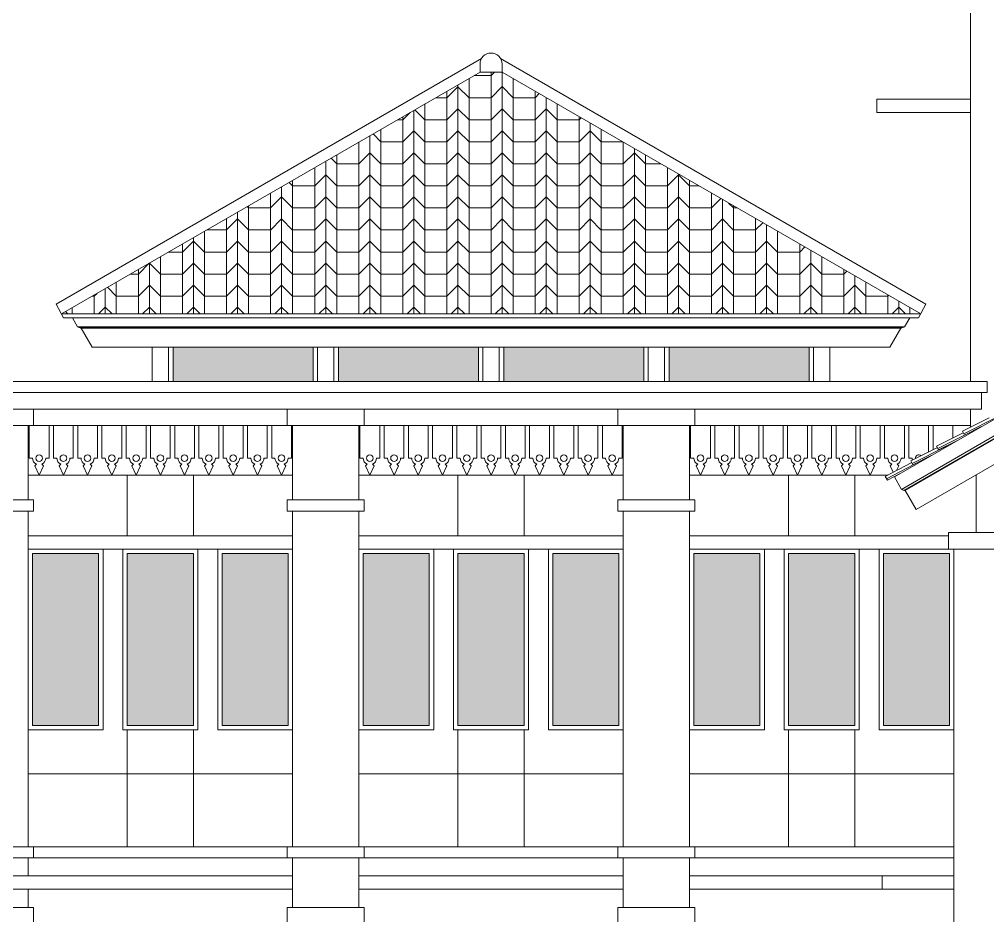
# Model space of a CAD drawing. Header units: millimetres. Extents: x -11 to 1625, y -267 to 180.
# Drawn here: x 1255.66 to 1264.44, y 128.29 to 136.42 of the extents above; entities that cross this region are included whole.
import ezdxf

# ---------------------------------------------------------------- set-up
doc = ezdxf.new("R2010")
doc.units = ezdxf.units.MM
for name, color, linetype, lineweight in [('ars', 11, 'Continuous', 5), ('GEN', 11, 'Continuous', 5), ('kap', 71, 'Continuous', 15), ('kus', 63, 'Continuous', 15), ('lan', 7, 'Continuous', 15), ('sol kaca', 9, 'Continuous', 0), ('tem', 5, 'Continuous', 20)]:
    doc.layers.add(name, color=color, linetype=linetype, lineweight=lineweight)

msp = doc.modelspace()

# ---------------------------------------------------------------- hatches: boundary and pattern name
at = {"layer": 'ars'}
h = msp.add_hatch(dxfattribs=at)
h.set_pattern_fill('PLENTONG', color=256, scale=0.1)
h.set_pattern_definition([(90, (1254.3393, 68.71013), (-0.4, 2e-17), []), (90, (1254.4393, 68.71013), (-0.4, 2e-17), []), (90, (1254.5393, 68.71013), (-0.4, 2e-17), []), (45, (1254.33931, 68.71013), (1e-17, 0.2), [0.1414214, -0.4242641]), (135, (1254.53931, 68.71013), (-1e-17, -0.2), [0.1414214, -0.4242641]), (0, (1254.5393, 68.71013), (0, 0.2), [0.2, -0.2])])
h.paths.add_polyline_path([(1260.0393095, 135.9417442), (1259.8393095, 135.9417442), (1256.0414, 133.7490202), (1263.837219, 133.7490202)])
at = {"layer": 'sol kaca'}
h = msp.add_hatch(color=256, dxfattribs=at)
h.dxf.hatch_style = 1
h.paths.add_polyline_path([(1257.0543095, 133.4476892), (1257.0543095, 133.1365705), (1258.3243095, 133.1365705), (1258.3243095, 133.4476892)])
h.paths.add_polyline_path([(1259.8243095, 133.1365705), (1259.8243095, 133.4476892), (1258.5543095, 133.4476892), (1258.5543095, 133.1365705)])
h.paths.add_polyline_path([(1261.3243095, 133.1365705), (1261.3243095, 133.4476892), (1260.0543095, 133.4476892), (1260.0543095, 133.1365705)])
h.paths.add_polyline_path([(1262.8243095, 133.1365705), (1262.8243095, 133.4476892), (1261.5543095, 133.4476892), (1261.5543095, 133.1365705)])
h = msp.add_hatch(color=256, dxfattribs=at)
h.dxf.hatch_style = 1
h.paths.add_polyline_path([(1256.3793095, 130.0165705), (1256.3793095, 131.5765705), (1255.7793095, 131.5765705), (1255.7793095, 130.0165705)])
h = msp.add_hatch(color=256, dxfattribs=at)
h.dxf.hatch_style = 1
h.paths.add_polyline_path([(1257.2393095, 130.0165705), (1257.2393095, 131.5765705), (1256.6393095, 131.5765705), (1256.6393095, 130.0165705)])
h = msp.add_hatch(color=256, dxfattribs=at)
h.dxf.hatch_style = 1
h.paths.add_polyline_path([(1258.0993095, 130.0165705), (1258.0993095, 131.5765705), (1257.4993095, 131.5765705), (1257.4993095, 130.0165705)])
h = msp.add_hatch(color=256, dxfattribs=at)
h.dxf.hatch_style = 1
h.paths.add_polyline_path([(1259.3793095, 130.0165705), (1259.3793095, 131.5765705), (1258.7793095, 131.5765705), (1258.7793095, 130.0165705)])
h = msp.add_hatch(color=256, dxfattribs=at)
h.dxf.hatch_style = 1
h.paths.add_polyline_path([(1260.2393095, 130.0165705), (1260.2393095, 131.5765705), (1259.6393095, 131.5765705), (1259.6393095, 130.0165705)])
h = msp.add_hatch(color=256, dxfattribs=at)
h.dxf.hatch_style = 1
h.paths.add_polyline_path([(1261.0993095, 130.0165705), (1261.0993095, 131.5765705), (1260.4993095, 131.5765705), (1260.4993095, 130.0165705)])
h = msp.add_hatch(color=256, dxfattribs=at)
h.dxf.hatch_style = 1
h.paths.add_polyline_path([(1262.3793095, 130.0165705), (1262.3793095, 131.5765705), (1261.7793095, 131.5765705), (1261.7793095, 130.0165705)])
h = msp.add_hatch(color=256, dxfattribs=at)
h.dxf.hatch_style = 1
h.paths.add_polyline_path([(1263.2393095, 130.0165705), (1263.2393095, 131.5765705), (1262.6393095, 131.5765705), (1262.6393095, 130.0165705)])
h = msp.add_hatch(color=256, dxfattribs=at)
h.dxf.hatch_style = 1
h.paths.add_polyline_path([(1264.0993095, 130.0165705), (1264.0993095, 131.5765705), (1263.4993095, 131.5765705), (1263.4993095, 130.0165705)])

# ---------------------------------------------------------------- linework, layer by layer
at = {"layer": 'ars'}
for p, q in [((1266.4393095, 133.7375702), (1263.6889172, 132.1496304)), ((1266.4393095, 133.7317966), (1263.6957473, 132.1478003)), ((1256.2139898, 133.6226026), (1263.6646292, 133.6226026)), ((1256.2211341, 133.6202244), (1263.6574849, 133.6202244)), ((1255.7393095, 132.2865705), (1258.1393095, 132.2865705)), ((1256.6393095, 131.7365705), (1256.6393095, 132.2865705)), ((1257.2393095, 131.7365705), (1257.2393095, 132.2865705)), ((1258.7393095, 132.2865705), (1261.1393095, 132.2865705)), ((1259.6393095, 131.7365705), (1259.6393095, 132.2865705)), ((1260.2393095, 131.7365705), (1260.2393095, 132.2865705)), ((1261.7393095, 132.2865705), (1263.5368461, 132.2865705)), ((1262.6393095, 131.7365705), (1262.6393095, 132.2865705)), ((1263.2393095, 131.7365705), (1263.2393095, 132.2865705)), ((1256.6393095, 128.9165705), (1256.6393095, 129.9765705)), ((1257.2393095, 128.9165705), (1257.2393095, 129.9765705)), ((1259.6393095, 128.9165705), (1259.6393095, 129.9765705)), ((1260.2393095, 128.9165705), (1260.2393095, 129.9765705)), ((1262.6393095, 128.9165705), (1262.6393095, 129.9765705)), ((1263.2393095, 128.9165705), (1263.2393095, 129.9765705)), ((1255.7393095, 129.5765705), (1258.1393095, 129.5765705)), ((1258.7393095, 129.5765705), (1261.1393095, 129.5765705)), ((1261.7393095, 129.5765705), (1264.1393095, 129.5765705)), ((1264.1393095, 128.9165705), (1255.0893095, 128.9165705)), ((1255.7893095, 128.9165705), (1255.7893095, 128.8165705)), ((1258.0893095, 128.9165705), (1258.0893095, 128.8165705)), ((1258.7893095, 128.9165705), (1258.7893095, 128.8165705)), ((1261.0893095, 128.9165705), (1261.0893095, 128.8165705)), ((1261.7893095, 128.9165705), (1261.7893095, 128.8165705)), ((1264.1393095, 128.8165705), (1255.0893095, 128.8165705))]:
    msp.add_line(p, q, dxfattribs=at)
for points in [[(1255.9293095, 132.7365705), (1255.9293095, 132.4415705), (1255.8993095, 132.4415705, -0.296108235), (1255.8637349, 132.3867672), (1255.8787001, 132.3715705), (1255.8393095, 132.2865705), (1255.7999189, 132.3715705), (1255.8148841, 132.3867672, -0.296108235), (1255.7793095, 132.4415705), (1255.7493095, 132.4415705), (1255.7493095, 132.7365705)], [(1256.1493095, 132.7365705), (1256.1493095, 132.4415705), (1256.1193095, 132.4415705, -0.296108235), (1256.0837349, 132.3867672), (1256.0987001, 132.3715705), (1256.0593095, 132.2865705), (1256.0199189, 132.3715705), (1256.0348841, 132.3867672, -0.296108235), (1255.9993095, 132.4415705), (1255.9693095, 132.4415705), (1255.9693095, 132.7365705)], [(1256.3693095, 132.7365705), (1256.3693095, 132.4415705), (1256.3393095, 132.4415705, -0.296108235), (1256.3037349, 132.3867672), (1256.3187001, 132.3715705), (1256.2793095, 132.2865705), (1256.2399189, 132.3715705), (1256.2548841, 132.3867672, -0.296108235), (1256.2193095, 132.4415705), (1256.1893095, 132.4415705), (1256.1893095, 132.7365705)], [(1256.5893095, 132.7365705), (1256.5893095, 132.4415705), (1256.5593095, 132.4415705, -0.296108235), (1256.5237349, 132.3867672), (1256.5387001, 132.3715705), (1256.4993095, 132.2865705), (1256.4599189, 132.3715705), (1256.4748841, 132.3867672, -0.296108235), (1256.4393095, 132.4415705), (1256.4093095, 132.4415705), (1256.4093095, 132.7365705)], [(1256.8093095, 132.7365705), (1256.8093095, 132.4415705), (1256.7793095, 132.4415705, -0.296108235), (1256.7437349, 132.3867672), (1256.7587001, 132.3715705), (1256.7193095, 132.2865705), (1256.6799189, 132.3715705), (1256.6948841, 132.3867672, -0.296108235), (1256.6593095, 132.4415705), (1256.6293095, 132.4415705), (1256.6293095, 132.7365705)], [(1257.0293095, 132.7365705), (1257.0293095, 132.4415705), (1256.9993095, 132.4415705, -0.296108235), (1256.9637349, 132.3867672), (1256.9787001, 132.3715705), (1256.9393095, 132.2865705), (1256.8999189, 132.3715705), (1256.9148841, 132.3867672, -0.296108235), (1256.8793095, 132.4415705), (1256.8493095, 132.4415705), (1256.8493095, 132.7365705)], [(1257.2493095, 132.7365705), (1257.2493095, 132.4415705), (1257.2193095, 132.4415705, -0.296108235), (1257.1837349, 132.3867672), (1257.1987001, 132.3715705), (1257.1593095, 132.2865705), (1257.1199189, 132.3715705), (1257.1348841, 132.3867672, -0.296108235), (1257.0993095, 132.4415705), (1257.0693095, 132.4415705), (1257.0693095, 132.7365705)], [(1257.4693095, 132.7365705), (1257.4693095, 132.4415705), (1257.4393095, 132.4415705, -0.296108235), (1257.4037349, 132.3867672), (1257.4187001, 132.3715705), (1257.3793095, 132.2865705), (1257.3399189, 132.3715705), (1257.3548841, 132.3867672, -0.296108235), (1257.3193095, 132.4415705), (1257.2893095, 132.4415705), (1257.2893095, 132.7365705)], [(1257.6893095, 132.7365705), (1257.6893095, 132.4415705), (1257.6593095, 132.4415705, -0.296108235), (1257.6237349, 132.3867672), (1257.6387001, 132.3715705), (1257.5993095, 132.2865705), (1257.5599189, 132.3715705), (1257.5748841, 132.3867672, -0.296108235), (1257.5393095, 132.4415705), (1257.5093095, 132.4415705), (1257.5093095, 132.7365705)], [(1257.9093095, 132.7365705), (1257.9093095, 132.4415705), (1257.8793095, 132.4415705, -0.296108235), (1257.8437349, 132.3867672), (1257.8587001, 132.3715705), (1257.8193095, 132.2865705), (1257.7799189, 132.3715705), (1257.7948841, 132.3867672, -0.296108235), (1257.7593095, 132.4415705), (1257.7293095, 132.4415705), (1257.7293095, 132.7365705)], [(1258.1293095, 132.7365705), (1258.1293095, 132.4415705), (1258.0993095, 132.4415705, -0.296108235), (1258.0637349, 132.3867672), (1258.0787001, 132.3715705), (1258.0393095, 132.2865705), (1257.9999189, 132.3715705), (1258.0148841, 132.3867672, -0.296108235), (1257.9793095, 132.4415705), (1257.9493095, 132.4415705), (1257.9493095, 132.7365705)], [(1258.9293095, 132.7365705), (1258.9293095, 132.4415705), (1258.8993095, 132.4415705, -0.296108235), (1258.8637349, 132.3867672), (1258.8787001, 132.3715705), (1258.8393095, 132.2865705), (1258.7999189, 132.3715705), (1258.8148841, 132.3867672, -0.296108235), (1258.7793095, 132.4415705), (1258.7493095, 132.4415705), (1258.7493095, 132.7365705)], [(1259.1493095, 132.7365705), (1259.1493095, 132.4415705), (1259.1193095, 132.4415705, -0.296108235), (1259.0837349, 132.3867672), (1259.0987001, 132.3715705), (1259.0593095, 132.2865705), (1259.0199189, 132.3715705), (1259.0348841, 132.3867672, -0.296108235), (1258.9993095, 132.4415705), (1258.9693095, 132.4415705), (1258.9693095, 132.7365705)], [(1259.3693095, 132.7365705), (1259.3693095, 132.4415705), (1259.3393095, 132.4415705, -0.296108235), (1259.3037349, 132.3867672), (1259.3187001, 132.3715705), (1259.2793095, 132.2865705), (1259.2399189, 132.3715705), (1259.2548841, 132.3867672, -0.296108235), (1259.2193095, 132.4415705), (1259.1893095, 132.4415705), (1259.1893095, 132.7365705)], [(1259.5893095, 132.7365705), (1259.5893095, 132.4415705), (1259.5593095, 132.4415705, -0.296108235), (1259.5237349, 132.3867672), (1259.5387001, 132.3715705), (1259.4993095, 132.2865705), (1259.4599189, 132.3715705), (1259.4748841, 132.3867672, -0.296108235), (1259.4393095, 132.4415705), (1259.4093095, 132.4415705), (1259.4093095, 132.7365705)], [(1259.8093095, 132.7365705), (1259.8093095, 132.4415705), (1259.7793095, 132.4415705, -0.296108235), (1259.7437349, 132.3867672), (1259.7587001, 132.3715705), (1259.7193095, 132.2865705), (1259.6799189, 132.3715705), (1259.6948841, 132.3867672, -0.296108235), (1259.6593095, 132.4415705), (1259.6293095, 132.4415705), (1259.6293095, 132.7365705)], [(1260.0293095, 132.7365705), (1260.0293095, 132.4415705), (1259.9993095, 132.4415705, -0.296108235), (1259.9637349, 132.3867672), (1259.9787001, 132.3715705), (1259.9393095, 132.2865705), (1259.8999189, 132.3715705), (1259.9148841, 132.3867672, -0.296108235), (1259.8793095, 132.4415705), (1259.8493095, 132.4415705), (1259.8493095, 132.7365705)], [(1260.2493095, 132.7365705), (1260.2493095, 132.4415705), (1260.2193095, 132.4415705, -0.296108235), (1260.1837349, 132.3867672), (1260.1987001, 132.3715705), (1260.1593095, 132.2865705), (1260.1199189, 132.3715705), (1260.1348841, 132.3867672, -0.296108235), (1260.0993095, 132.4415705), (1260.0693095, 132.4415705), (1260.0693095, 132.7365705)], [(1260.4693095, 132.7365705), (1260.4693095, 132.4415705), (1260.4393095, 132.4415705, -0.296108235), (1260.4037349, 132.3867672), (1260.4187001, 132.3715705), (1260.3793095, 132.2865705), (1260.3399189, 132.3715705), (1260.3548841, 132.3867672, -0.296108235), (1260.3193095, 132.4415705), (1260.2893095, 132.4415705), (1260.2893095, 132.7365705)], [(1260.6893095, 132.7365705), (1260.6893095, 132.4415705), (1260.6593095, 132.4415705, -0.296108235), (1260.6237349, 132.3867672), (1260.6387001, 132.3715705), (1260.5993095, 132.2865705), (1260.5599189, 132.3715705), (1260.5748841, 132.3867672, -0.296108235), (1260.5393095, 132.4415705), (1260.5093095, 132.4415705), (1260.5093095, 132.7365705)], [(1260.9093095, 132.7365705), (1260.9093095, 132.4415705), (1260.8793095, 132.4415705, -0.296108235), (1260.8437349, 132.3867672), (1260.8587001, 132.3715705), (1260.8193095, 132.2865705), (1260.7799189, 132.3715705), (1260.7948841, 132.3867672, -0.296108235), (1260.7593095, 132.4415705), (1260.7293095, 132.4415705), (1260.7293095, 132.7365705)], [(1261.1293095, 132.7365705), (1261.1293095, 132.4415705), (1261.0993095, 132.4415705, -0.296108235), (1261.0637349, 132.3867672), (1261.0787001, 132.3715705), (1261.0393095, 132.2865705), (1260.9999189, 132.3715705), (1261.0148841, 132.3867672, -0.296108235), (1260.9793095, 132.4415705), (1260.9493095, 132.4415705), (1260.9493095, 132.7365705)], [(1261.9293095, 132.7365705), (1261.9293095, 132.4415705), (1261.8993095, 132.4415705, -0.296108235), (1261.8637349, 132.3867672), (1261.8787001, 132.3715705), (1261.8393095, 132.2865705), (1261.7999189, 132.3715705), (1261.8148841, 132.3867672, -0.296108235), (1261.7793095, 132.4415705), (1261.7493095, 132.4415705), (1261.7493095, 132.7365705)], [(1262.1493095, 132.7365705), (1262.1493095, 132.4415705), (1262.1193095, 132.4415705, -0.296108235), (1262.0837349, 132.3867672), (1262.0987001, 132.3715705), (1262.0593095, 132.2865705), (1262.0199189, 132.3715705), (1262.0348841, 132.3867672, -0.296108235), (1261.9993095, 132.4415705), (1261.9693095, 132.4415705), (1261.9693095, 132.7365705)], [(1262.3693095, 132.7365705), (1262.3693095, 132.4415705), (1262.3393095, 132.4415705, -0.296108235), (1262.3037349, 132.3867672), (1262.3187001, 132.3715705), (1262.2793095, 132.2865705), (1262.2399189, 132.3715705), (1262.2548841, 132.3867672, -0.296108235), (1262.2193095, 132.4415705), (1262.1893095, 132.4415705), (1262.1893095, 132.7365705)], [(1262.5893095, 132.7365705), (1262.5893095, 132.4415705), (1262.5593095, 132.4415705, -0.296108235), (1262.5237349, 132.3867672), (1262.5387001, 132.3715705), (1262.4993095, 132.2865705), (1262.4599189, 132.3715705), (1262.4748841, 132.3867672, -0.296108235), (1262.4393095, 132.4415705), (1262.4093095, 132.4415705), (1262.4093095, 132.7365705)], [(1262.8093095, 132.7365705), (1262.8093095, 132.4415705), (1262.7793095, 132.4415705, -0.296108235), (1262.7437349, 132.3867672), (1262.7587001, 132.3715705), (1262.7193095, 132.2865705), (1262.6799189, 132.3715705), (1262.6948841, 132.3867672, -0.296108235), (1262.6593095, 132.4415705), (1262.6293095, 132.4415705), (1262.6293095, 132.7365705)], [(1263.0293095, 132.7365705), (1263.0293095, 132.4415705), (1262.9993095, 132.4415705, -0.296108235), (1262.9637349, 132.3867672), (1262.9787001, 132.3715705), (1262.9393095, 132.2865705), (1262.8999189, 132.3715705), (1262.9148841, 132.3867672, -0.296108235), (1262.8793095, 132.4415705), (1262.8493095, 132.4415705), (1262.8493095, 132.7365705)], [(1263.2493095, 132.7365705), (1263.2493095, 132.4415705), (1263.2193095, 132.4415705, -0.296108235), (1263.1837349, 132.3867672), (1263.1987001, 132.3715705), (1263.1593095, 132.2865705), (1263.1199189, 132.3715705), (1263.1348841, 132.3867672, -0.296108235), (1263.0993095, 132.4415705), (1263.0693095, 132.4415705), (1263.0693095, 132.7365705)], [(1263.4693095, 132.7365705), (1263.4693095, 132.4415705), (1263.4393095, 132.4415705, -0.296108235), (1263.4037349, 132.3867672), (1263.4187001, 132.3715705), (1263.3793095, 132.2865705), (1263.3399189, 132.3715705), (1263.3548841, 132.3867672, -0.296108235), (1263.3193095, 132.4415705), (1263.2893095, 132.4415705), (1263.2893095, 132.7365705)], [(1263.5871687, 132.3127688), (1263.5599189, 132.3715705), (1263.5748841, 132.3867672, -0.296108235), (1263.5393095, 132.4415705), (1263.5093095, 132.4415705), (1263.5093095, 132.7365705)], [(1263.6893095, 132.7365705), (1263.6893095, 132.4415705), (1263.6593095, 132.4415705, -0.296108235), (1263.6237349, 132.3867672), (1263.6387001, 132.3715705), (1263.6191711, 132.3294294)], [(1263.7622585, 132.4229913, -0.078869943), (1263.7593095, 132.4415705), (1263.7293095, 132.4415705), (1263.7293095, 132.7365705)]]:
    msp.add_lwpolyline(points, format="xyb", dxfattribs=at)
for points in [[(1257.0993095, 132.4415705), (1257.0693095, 132.4415705), (1257.0693095, 132.7365705)], [(1257.2493095, 132.7365705), (1257.2493095, 132.4415705), (1257.2193095, 132.4415705)], [(1257.4693095, 132.7365705), (1257.4693095, 132.4415705), (1257.4393095, 132.4415705)], [(1257.6893095, 132.7365705), (1257.6893095, 132.4415705), (1257.6593095, 132.4415705)], [(1257.9093095, 132.7365705), (1257.9093095, 132.4415705), (1257.8793095, 132.4415705)], [(1260.0993095, 132.4415705), (1260.0693095, 132.4415705), (1260.0693095, 132.7365705)], [(1260.2493095, 132.7365705), (1260.2493095, 132.4415705), (1260.2193095, 132.4415705)], [(1260.4693095, 132.7365705), (1260.4693095, 132.4415705), (1260.4393095, 132.4415705)], [(1260.6893095, 132.7365705), (1260.6893095, 132.4415705), (1260.6593095, 132.4415705)], [(1260.9093095, 132.7365705), (1260.9093095, 132.4415705), (1260.8793095, 132.4415705)], [(1261.1293095, 132.7365705), (1261.1293095, 132.4415705), (1261.0993095, 132.4415705)], [(1263.9093095, 132.7365705), (1263.9093095, 132.4965998)], [(1263.9493095, 132.5166224), (1263.9493095, 132.7365705)], [(1264.1293095, 132.7365705), (1264.1293095, 132.6245285)], [(1263.0993095, 132.4415705), (1263.0693095, 132.4415705), (1263.0693095, 132.6365705)], [(1263.2493095, 132.6365705), (1263.2493095, 132.4415705), (1263.2193095, 132.4415705)], [(1263.4693095, 132.6365705), (1263.4693095, 132.4415705), (1263.4393095, 132.4415705)], [(1263.6893095, 132.6365705), (1263.6893095, 132.4415705), (1263.6593095, 132.4415705)], [(1257.1837349, 132.3867672), (1257.1987001, 132.3715705)], [(1257.2493095, 132.4415705), (1257.2193095, 132.4415705)], [(1257.4037349, 132.3867672), (1257.4187001, 132.3715705)], [(1257.4693095, 132.4415705), (1257.4393095, 132.4415705)], [(1257.6237349, 132.3867672), (1257.6387001, 132.3715705)], [(1257.6893095, 132.4415705), (1257.6593095, 132.4415705)], [(1257.8437349, 132.3867672), (1257.8587001, 132.3715705)], [(1257.9093095, 132.4415705), (1257.8793095, 132.4415705)], [(1260.1837349, 132.3867672), (1260.1987001, 132.3715705)], [(1260.2493095, 132.4415705), (1260.2193095, 132.4415705)], [(1260.4037349, 132.3867672), (1260.4187001, 132.3715705)], [(1260.4693095, 132.4415705), (1260.4393095, 132.4415705)], [(1260.6237349, 132.3867672), (1260.6387001, 132.3715705)], [(1260.6893095, 132.4415705), (1260.6593095, 132.4415705)], [(1260.8437349, 132.3867672), (1260.8587001, 132.3715705)], [(1260.9093095, 132.4415705), (1260.8793095, 132.4415705)], [(1261.0637349, 132.3867672), (1261.0787001, 132.3715705)], [(1261.1293095, 132.4415705), (1261.0993095, 132.4415705)], [(1263.1837349, 132.3867672), (1263.1987001, 132.3715705)], [(1263.2493095, 132.4415705), (1263.2193095, 132.4415705)], [(1263.4037349, 132.3867672), (1263.4187001, 132.3715705)], [(1263.4693095, 132.4415705), (1263.4393095, 132.4415705)], [(1263.6237349, 132.3867672), (1263.6387001, 132.3715705)], [(1263.6893095, 132.4415705), (1263.6593095, 132.4415705)], [(1260.1199189, 132.3715705), (1260.1593095, 132.2865705)], [(1260.1987001, 132.3715705), (1260.1593095, 132.2865705)], [(1260.3399189, 132.3715705), (1260.3793095, 132.2865705)], [(1260.4187001, 132.3715705), (1260.3793095, 132.2865705)], [(1260.5599189, 132.3715705), (1260.5993095, 132.2865705)], [(1260.6387001, 132.3715705), (1260.5993095, 132.2865705)], [(1260.7799189, 132.3715705), (1260.8193095, 132.2865705)], [(1260.8587001, 132.3715705), (1260.8193095, 132.2865705)], [(1260.9999189, 132.3715705), (1261.0393095, 132.2865705)], [(1261.0787001, 132.3715705), (1261.0393095, 132.2865705)]]:
    msp.add_lwpolyline(points, dxfattribs=at)
for centre in [(1255.8393095, 132.4415705), (1256.0593095, 132.4415705), (1256.2793095, 132.4415705), (1256.4993095, 132.4415705), (1256.7193095, 132.4415705), (1256.9393095, 132.4415705), (1257.1593095, 132.4415705), (1257.1593095, 132.4415705), (1257.3793095, 132.4415705), (1257.3793095, 132.4415705), (1257.5993095, 132.4415705), (1257.5993095, 132.4415705), (1257.8193095, 132.4415705), (1257.8193095, 132.4415705), (1258.0393095, 132.4415705), (1258.0393095, 132.4415705), (1258.8393095, 132.4415705), (1259.0593095, 132.4415705), (1259.2793095, 132.4415705), (1259.4993095, 132.4415705), (1259.7193095, 132.4415705), (1259.9393095, 132.4415705), (1260.1593095, 132.4415705), (1260.1593095, 132.4415705), (1260.3793095, 132.4415705), (1260.3793095, 132.4415705), (1260.5993095, 132.4415705), (1260.5993095, 132.4415705), (1260.8193095, 132.4415705), (1260.8193095, 132.4415705), (1261.0393095, 132.4415705), (1261.0393095, 132.4415705), (1261.8393095, 132.4415705), (1262.0593095, 132.4415705), (1262.2793095, 132.4415705), (1262.4993095, 132.4415705), (1262.7193095, 132.4415705), (1262.9393095, 132.4415705), (1263.1593095, 132.4415705), (1263.1593095, 132.4415705), (1263.3793095, 132.4415705), (1263.3793095, 132.4415705), (1263.5993095, 132.4415705), (1263.5993095, 132.4415705)]:
    msp.add_circle(centre, 0.03, dxfattribs=at)
for centre, radius, start, end in [((1257.1593095, 132.4415705), 0.06, 294.02217857, 0), ((1257.3793095, 132.4415705), 0.06, 294.02217857, 0), ((1257.5993095, 132.4415705), 0.06, 294.02217857, 0), ((1257.8193095, 132.4415705), 0.06, 294.02217857, 0), ((1260.1593095, 132.4415705), 0.06, 294.02217857, 0), ((1260.3793095, 132.4415705), 0.06, 294.02217857, 0), ((1260.5993095, 132.4415705), 0.06, 294.02217857, 0), ((1260.8193095, 132.4415705), 0.06, 294.02217857, 0), ((1261.0393095, 132.4415705), 0.06, 294.02217857, 0), ((1263.1593095, 132.4415705), 0.06, 294.02217857, 0), ((1263.3793095, 132.4415705), 0.06, 294.02217857, 0), ((1263.5993095, 132.4415705), 0.06, 294.02217857, 0), ((1263.8193095, 132.4415705), 0.03, 43.89450871, 189.28733227)]:
    msp.add_arc(centre, radius, start, end, dxfattribs=at)
at = {"layer": 'GEN', "color": 11}
for p, q in [((1264.2275409, 132.6630108), (1264.5405197, 132.8196769)), ((1263.9934518, 132.5285658), (1264.3064307, 132.6852319)), ((1263.7596029, 132.3937049), (1264.0725817, 132.550371)), ((1263.5279443, 132.2537512), (1263.8383932, 132.4153727))]:
    msp.add_line(p, q, dxfattribs=at)
for points in [[(1264.457319, 132.8059868), (1264.2163505, 132.6853665), (1264.2342552, 132.6495975), (1264.3893743, 132.7272446)], [(1264.2232369, 132.6715452), (1263.9822614, 132.5509214), (1264.0001661, 132.5151524), (1264.1644842, 132.5974042)], [(1264.3087121, 132.6806742), (1264.3064307, 132.6852319)], [(1263.989388, 132.5366843), (1263.7484125, 132.4160605), (1263.7663172, 132.3802915), (1263.9326124, 132.463533)], [(1264.0749221, 132.5456955), (1264.0725817, 132.550371)], [(1263.756095, 132.4007128), (1263.5164, 132.2759261), (1263.534871, 132.2404463), (1263.6502903, 132.3005342)], [(1263.8408899, 132.410577), (1263.8383932, 132.4153727)]]:
    msp.add_lwpolyline(points, dxfattribs=at)
at = {"layer": 'kap'}
for p, q in [((1255.9951785, 133.8378042), (1259.852707, 136.0649493)), ((1259.8393095, 135.9417442), (1259.8393095, 136.0149493)), ((1263.8834405, 133.8378042), (1260.025912, 136.0649493)), ((1260.0393095, 135.9417442), (1260.0393095, 136.0149493)), ((1256.0414, 133.7490202), (1259.8393095, 135.9417442)), ((1259.8393095, 135.9417442), (1260.0393095, 135.9417442)), ((1263.837219, 133.7490202), (1260.0393095, 135.9417442)), ((1263.5983287, 132.2705342), (1266.4393095, 133.9107752)), ((1256.059871, 133.7135403), (1255.9951785, 133.8378042)), ((1263.818748, 133.7135403), (1263.8834405, 133.8378042)), ((1256.0414, 133.7490202), (1263.837219, 133.7490202)), ((1256.059871, 133.7135403), (1263.818748, 133.7135403)), ((1256.1883287, 133.6310449), (1256.1407, 133.7135403)), ((1263.6633287, 132.1579509), (1266.4393095, 133.7606642)), ((1263.6902903, 133.6310449), (1263.737919, 133.7135403)), ((1256.1883287, 133.6310449), (1263.6902903, 133.6310449)), ((1256.2139898, 133.6226026), (1256.2116115, 133.6226026)), ((1256.2211341, 133.6202244), (1256.2182473, 133.6202244)), ((1256.3207473, 133.4476892), (1256.2211341, 133.6202244)), ((1263.5578717, 133.4476892), (1263.6574849, 133.6202244)), ((1263.6574849, 133.6202244), (1263.6603717, 133.6202244)), ((1263.6646292, 133.6226026), (1263.6670075, 133.6226026)), ((1256.3207473, 133.4476892), (1263.5578717, 133.4476892)), ((1263.7957473, 131.9745952), (1266.4393095, 133.5008565)), ((1263.6633287, 132.1579509), (1263.5983287, 132.2705342)), ((1263.7957473, 131.9745952), (1263.6957473, 132.1478003))]:
    msp.add_line(p, q, dxfattribs=at)
for centre, radius, start, end in [((1259.9393095, 136.0149493), 0.1, 0, 180), ((1256.2116115, 133.6444872), 0.0218846, 217.8963914, 270), ((1256.2182473, 133.6252244), 0.005, 211.6251636, 270), ((1263.6603717, 133.6252244), 0.005, 270, 328.3748364), ((1263.6670075, 133.6444872), 0.0218846, 270, 322.1036086), ((1263.6866115, 132.1713932), 0.0218846, 210, 276.04773511), ((1263.6932473, 132.1521304), 0.005, 210, 300)]:
    msp.add_arc(centre, radius, start, end, dxfattribs=at)
at = {"layer": 'kus'}
for p, q in [((1257.0143095, 133.1365705), (1257.0143095, 133.4476892)), ((1258.3643095, 133.1365705), (1258.3643095, 133.4476892)), ((1261.5143095, 133.1365705), (1261.5143095, 133.4476892)), ((1262.8643095, 133.1365705), (1262.8643095, 133.4476892)), ((1255.7393095, 129.9765705), (1255.7393095, 131.6165705)), ((1255.7393095, 131.6165705), (1256.4193095, 131.6165705)), ((1256.4193095, 129.9765705), (1256.4193095, 131.6165705)), ((1256.5993095, 129.9765705), (1256.5993095, 131.6165705)), ((1256.5993095, 131.6165705), (1257.2793095, 131.6165705)), ((1257.2793095, 129.9765705), (1257.2793095, 131.6165705)), ((1257.4593095, 129.9765705), (1257.4593095, 131.6165705)), ((1257.4593095, 131.6165705), (1258.1393095, 131.6165705)), ((1258.1393095, 129.9765705), (1258.1393095, 131.6165705)), ((1258.7393095, 129.9765705), (1258.7393095, 131.6165705)), ((1258.7393095, 131.6165705), (1259.4193095, 131.6165705)), ((1259.4193095, 129.9765705), (1259.4193095, 131.6165705)), ((1259.5993095, 129.9765705), (1259.5993095, 131.6165705)), ((1259.5993095, 131.6165705), (1260.2793095, 131.6165705)), ((1260.2793095, 129.9765705), (1260.2793095, 131.6165705)), ((1260.4593095, 129.9765705), (1260.4593095, 131.6165705)), ((1260.4593095, 131.6165705), (1261.1393095, 131.6165705)), ((1261.1393095, 129.9765705), (1261.1393095, 131.6165705)), ((1261.7393095, 129.9765705), (1261.7393095, 131.6165705)), ((1261.7393095, 131.6165705), (1262.4193095, 131.6165705)), ((1262.4193095, 129.9765705), (1262.4193095, 131.6165705)), ((1262.5993095, 129.9765705), (1262.5993095, 131.6165705)), ((1262.5993095, 131.6165705), (1263.2793095, 131.6165705)), ((1263.2793095, 129.9765705), (1263.2793095, 131.6165705)), ((1263.4593095, 129.9765705), (1263.4593095, 131.6165705)), ((1263.4593095, 131.6165705), (1264.1393095, 131.6165705)), ((1264.1393095, 129.9765705), (1264.1393095, 131.6165705)), ((1255.7793095, 130.0165705), (1255.7793095, 131.5765705)), ((1255.7793095, 131.5765705), (1256.3793095, 131.5765705)), ((1256.3793095, 130.0165705), (1256.3793095, 131.5765705)), ((1256.6393095, 130.0165705), (1256.6393095, 131.5765705)), ((1256.6393095, 131.5765705), (1257.2393095, 131.5765705)), ((1257.2393095, 130.0165705), (1257.2393095, 131.5765705)), ((1257.4993095, 130.0165705), (1257.4993095, 131.5765705)), ((1257.4993095, 131.5765705), (1258.0993095, 131.5765705)), ((1258.0993095, 130.0165705), (1258.0993095, 131.5765705)), ((1258.7793095, 130.0165705), (1258.7793095, 131.5765705)), ((1258.7793095, 131.5765705), (1259.3793095, 131.5765705)), ((1259.3793095, 130.0165705), (1259.3793095, 131.5765705)), ((1259.6393095, 130.0165705), (1259.6393095, 131.5765705)), ((1259.6393095, 131.5765705), (1260.2393095, 131.5765705)), ((1260.2393095, 130.0165705), (1260.2393095, 131.5765705)), ((1260.4993095, 130.0165705), (1260.4993095, 131.5765705)), ((1260.4993095, 131.5765705), (1261.0993095, 131.5765705)), ((1261.0993095, 130.0165705), (1261.0993095, 131.5765705)), ((1261.7793095, 130.0165705), (1261.7793095, 131.5765705)), ((1261.7793095, 131.5765705), (1262.3793095, 131.5765705)), ((1262.3793095, 130.0165705), (1262.3793095, 131.5765705)), ((1262.6393095, 130.0165705), (1262.6393095, 131.5765705)), ((1262.6393095, 131.5765705), (1263.2393095, 131.5765705)), ((1263.2393095, 130.0165705), (1263.2393095, 131.5765705)), ((1263.4993095, 130.0165705), (1263.4993095, 131.5765705)), ((1263.4993095, 131.5765705), (1264.0993095, 131.5765705)), ((1264.0993095, 130.0165705), (1264.0993095, 131.5765705)), ((1255.7793095, 130.0165705), (1256.3793095, 130.0165705)), ((1256.6393095, 130.0165705), (1257.2393095, 130.0165705)), ((1257.4993095, 130.0165705), (1258.0993095, 130.0165705)), ((1258.7793095, 130.0165705), (1259.3793095, 130.0165705)), ((1259.6393095, 130.0165705), (1260.2393095, 130.0165705)), ((1260.4993095, 130.0165705), (1261.0993095, 130.0165705)), ((1261.7793095, 130.0165705), (1262.3793095, 130.0165705)), ((1262.6393095, 130.0165705), (1263.2393095, 130.0165705)), ((1263.4993095, 130.0165705), (1264.0993095, 130.0165705)), ((1255.7393095, 129.9765705), (1256.4193095, 129.9765705)), ((1256.5993095, 129.9765705), (1257.2793095, 129.9765705)), ((1257.4593095, 129.9765705), (1258.1393095, 129.9765705)), ((1258.7393095, 129.9765705), (1259.4193095, 129.9765705)), ((1259.5993095, 129.9765705), (1260.2793095, 129.9765705)), ((1260.4593095, 129.9765705), (1261.1393095, 129.9765705)), ((1261.7393095, 129.9765705), (1262.4193095, 129.9765705)), ((1262.5993095, 129.9765705), (1263.2793095, 129.9765705)), ((1263.4593095, 129.9765705), (1264.1393095, 129.9765705))]:
    msp.add_line(p, q, dxfattribs=at)
for points in [[(1257.0543095, 133.1365705), (1257.0543095, 133.4476892)], [(1258.3243095, 133.4476892), (1258.3243095, 133.1365705)], [(1258.5143095, 133.4476892), (1258.5143095, 133.1365705)], [(1258.5543095, 133.4476892), (1258.5543095, 133.1365705)], [(1259.8243095, 133.1365705), (1259.8243095, 133.4476892)], [(1259.8643095, 133.1365705), (1259.8643095, 133.4476892)], [(1260.0143095, 133.4476892), (1260.0143095, 133.1365705)], [(1260.0543095, 133.4476892), (1260.0543095, 133.1365705)], [(1261.3243095, 133.1365705), (1261.3243095, 133.4476892)], [(1261.3643095, 133.1365705), (1261.3643095, 133.4476892)], [(1261.5543095, 133.4476892), (1261.5543095, 133.1365705)], [(1262.8243095, 133.1365705), (1262.8243095, 133.4476892)]]:
    msp.add_lwpolyline(points, dxfattribs=at)
at = {"layer": 'lan'}
for p, q in [((1263.4393095, 135.5765705), (1263.4393095, 135.6965705)), ((1263.4393095, 135.6965705), (1264.2893095, 135.6965705)), ((1264.2893095, 135.5765705), (1263.4393095, 135.5765705)), ((1254.9393095, 133.1365705), (1264.4393095, 133.1365705)), ((1264.4393095, 133.1365705), (1264.4393095, 133.0365705)), ((1254.9393095, 133.0365705), (1264.4393095, 133.0365705)), ((1264.3893095, 133.0365705), (1264.3893095, 132.8865705)), ((1254.9893095, 132.8865705), (1264.3893095, 132.8865705)), ((1255.7893095, 132.8865705), (1255.7893095, 132.7365705)), ((1258.0893095, 132.8865705), (1258.0893095, 132.7365705)), ((1258.7893095, 132.8865705), (1258.7893095, 132.7365705)), ((1261.0893095, 132.8865705), (1261.0893095, 132.7365705)), ((1261.7893095, 132.8865705), (1261.7893095, 132.7365705)), ((1255.0893095, 132.7365705), (1264.2893095, 132.7365705))]:
    msp.add_line(p, q, dxfattribs=at)
at = {"layer": 'tem'}
for p, q in [((1264.2893095, 140.6403478), (1264.2893095, 133.1365705)), ((1256.8643095, 133.1365705), (1256.8643095, 133.4476892)), ((1263.0143095, 133.1365705), (1263.0143095, 133.4476892)), ((1264.2893095, 132.8865705), (1264.2893095, 132.7218872)), ((1255.7393095, 132.7365705), (1255.7393095, 132.0615705)), ((1258.1393095, 132.7365705), (1258.1393095, 132.0615705)), ((1258.7393095, 132.7365705), (1258.7393095, 132.0615705)), ((1261.1393095, 132.7365705), (1261.1393095, 132.0615705)), ((1261.7393095, 132.7365705), (1261.7393095, 132.0615705)), ((1264.3393095, 132.288421), (1264.3393095, 131.7665705)), ((1255.7893095, 132.0615705), (1255.0893095, 132.0615705)), ((1255.7893095, 132.0615705), (1255.7893095, 131.9615705)), ((1258.0893095, 132.0615705), (1258.0893095, 131.9615705)), ((1258.7893095, 132.0615705), (1258.0893095, 132.0615705)), ((1258.7893095, 132.0615705), (1258.7893095, 131.9615705)), ((1261.7893095, 132.0615705), (1261.0893095, 132.0615705)), ((1261.0893095, 132.0615705), (1261.0893095, 131.9615705)), ((1261.7893095, 132.0615705), (1261.7893095, 131.9615705)), ((1255.7893095, 131.9615705), (1255.0893095, 131.9615705)), ((1255.7393095, 131.9615705), (1255.7393095, 128.9165705)), ((1258.7893095, 131.9615705), (1258.0893095, 131.9615705)), ((1258.1393095, 131.9615705), (1258.1393095, 128.9165705)), ((1258.7393095, 131.9615705), (1258.7393095, 128.9165705)), ((1261.7893095, 131.9615705), (1261.0893095, 131.9615705)), ((1261.1393095, 131.9615705), (1261.1393095, 128.9165705)), ((1261.7393095, 131.9615705), (1261.7393095, 128.9165705)), ((1255.7393095, 131.7365705), (1258.1393095, 131.7365705)), ((1258.7393095, 131.7365705), (1261.1393095, 131.7365705)), ((1261.7393095, 131.7365705), (1264.0893095, 131.7365705)), ((1264.0893095, 131.7665705), (1264.0893095, 131.6165705)), ((1264.0893095, 131.7665705), (1264.7893095, 131.7665705)), ((1255.7393095, 131.6165705), (1258.1393095, 131.6165705)), ((1258.7393095, 131.6165705), (1261.1393095, 131.6165705)), ((1261.7393095, 131.6165705), (1264.7893095, 131.6165705)), ((1264.1393095, 131.6165705), (1264.1393095, 125.4565705)), ((1255.7393095, 128.8165705), (1255.7393095, 128.6515705)), ((1258.1393095, 128.8165705), (1258.1393095, 128.3665705)), ((1258.7393095, 128.8165705), (1258.7393095, 128.3665705)), ((1261.1393095, 128.8165705), (1261.1393095, 128.3665705)), ((1261.7393095, 128.8165705), (1261.7393095, 128.3665705)), ((1254.4393095, 128.6515705), (1258.1393095, 128.6515705)), ((1261.1393095, 128.6515705), (1258.7393095, 128.6515705)), ((1261.7393095, 128.6515705), (1264.1393095, 128.6515705)), ((1263.4893095, 128.6515705), (1263.4893095, 128.5315705)), ((1254.4393095, 128.5315705), (1258.1393095, 128.5315705)), ((1255.7393095, 128.5315705), (1255.7393095, 128.3665705)), ((1261.1393095, 128.5315705), (1258.7393095, 128.5315705)), ((1261.7393095, 128.5315705), (1264.1393095, 128.5315705)), ((1255.7893095, 128.3665705), (1255.0893095, 128.3665705)), ((1255.7893095, 128.3665705), (1255.7893095, 128.2165705)), ((1258.0893095, 128.3665705), (1258.0893095, 128.2165705)), ((1258.7893095, 128.3665705), (1258.0893095, 128.3665705)), ((1258.7893095, 128.3665705), (1258.7893095, 128.2165705)), ((1261.0893095, 128.3665705), (1261.0893095, 128.2165705)), ((1261.7893095, 128.3665705), (1261.0893095, 128.3665705)), ((1261.7893095, 128.3665705), (1261.7893095, 128.2165705))]:
    msp.add_line(p, q, dxfattribs=at)

doc.saveas('drawing.dxf')
